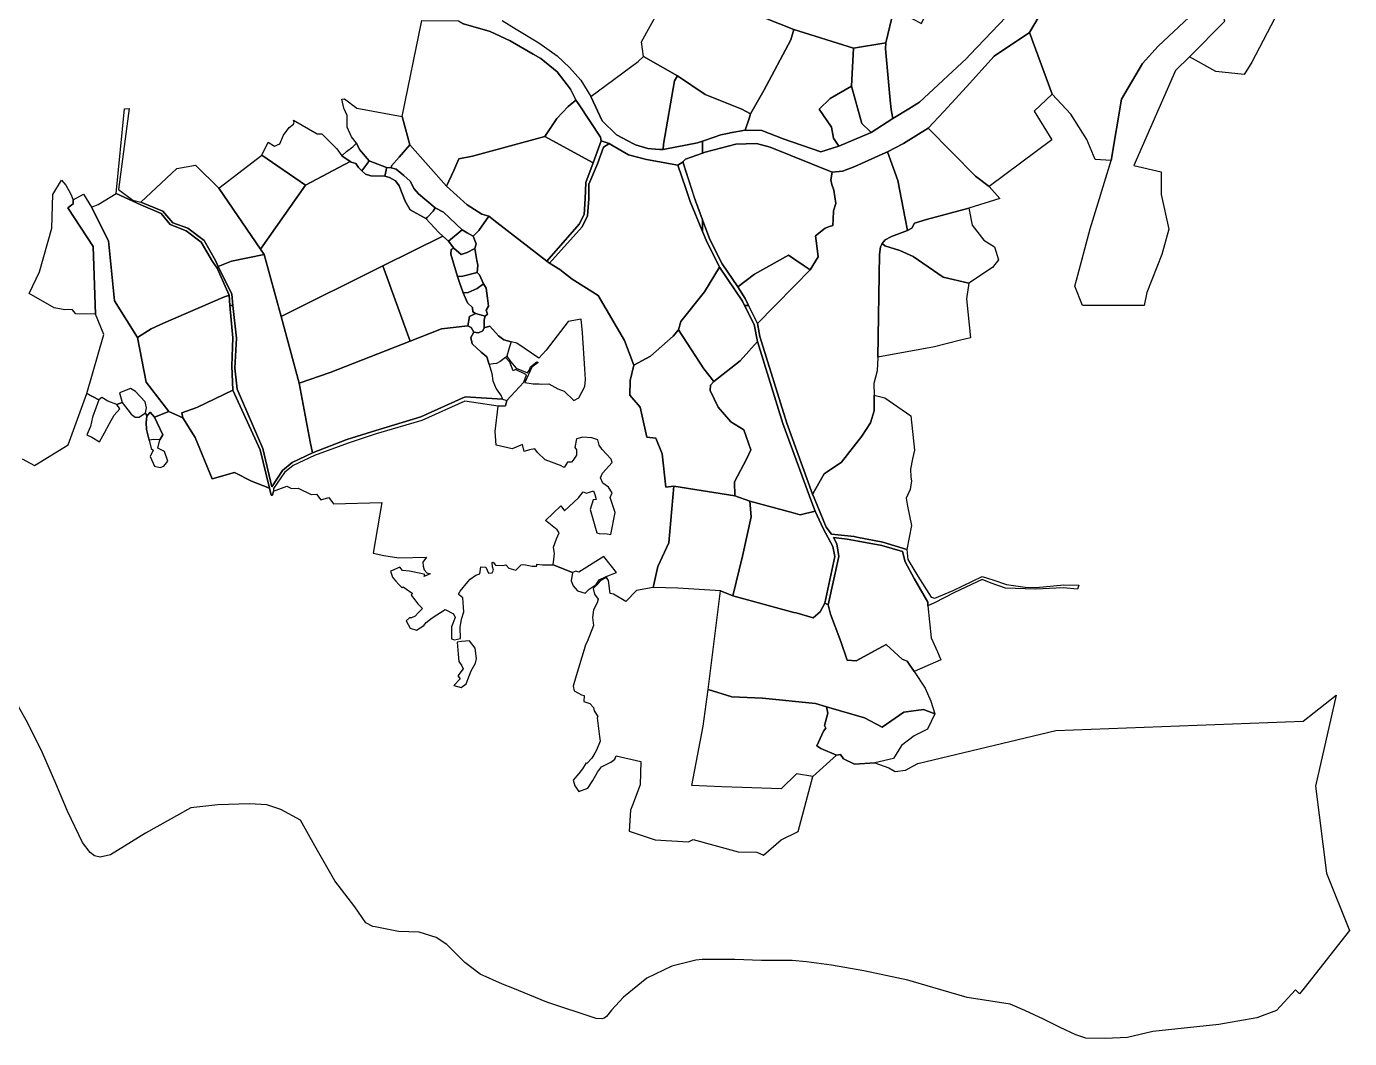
# Model space of a CAD drawing. Extents: x 544494 to 549037, y 1840490 to 1845220.
# Drawn here: x 547530 to 548450, y 1840490 to 1841194 of the extents above; entities that cross this region are included whole.
import ezdxf

# ---------------------------------------------------------------- set-up
doc = ezdxf.new("R2010")
doc.units = 0
doc.layers.add('Level 30', color=7, linetype='Continuous')

msp = doc.modelspace()

# ---------------------------------------------------------------- linework, layer by layer
at = {"layer": 'Level 30'}
for points in [[(548381.9, 1841169.17), (548376.6, 1841160.69), (548356.85, 1841162.72), (548338.55, 1841172.86), (548363.19, 1841197.63), (548361.2, 1841204.17), (548356.68, 1841232.5), (548350.52, 1841245.42), (548339.9, 1841256), (548352.43, 1841255.63), (548366, 1841252.86), (548370.55, 1841247.55), (548387.84, 1841235.49), (548398.16, 1841229.7), (548411.2, 1841224.61), (548408.41, 1841219.83)], [(548252.1, 1841231.94), (548340.64, 1841204.58), (548338.37, 1841200.48), (548316.87, 1841180.37), (548305.94, 1841168.24), (548291.38, 1841143.48), (548284.26, 1841100.76), (548273.12, 1841101.56), (548267.28, 1841115.44), (548256, 1841133.11), (548243.13, 1841146.9), (548227.42, 1841189.73)], [(548042.65, 1841149.58), (548033.36, 1841133.32), (548027.27, 1841136.4), (548001.73, 1841146.65), (547982.47, 1841159.57), (547958.82, 1841173.05), (547957.45, 1841183.33), (547974.53, 1841214.25), (548000, 1841212.3), (548014.76, 1841211.17), (548063.47, 1841191.99), (548061.31, 1841184.61)], [(548187.74, 1841213.76), (548212.53, 1841207.99), (548213.93, 1841207.2198), (548216.22, 1841205.96), (548185.9655, 1841174.1854), (548183.58, 1841171.68), (548150.8, 1841141.32), (548143.4349, 1841136.7438), (548132.42, 1841129.9), (548131.13, 1841136.34), (548130.5281, 1841142.703), (548127.14, 1841178.52), (548127.53, 1841182.67), (548132.72, 1841204.77), (548145.99, 1841199.26), (548152.15, 1841196.03), (548163.64, 1841219.37), (548168.4471, 1841218.251), (548181.9739, 1841215.1022)], [(547908.21, 1841150.46), (547911.567, 1841143.4482), (547911.93, 1841142.69), (547906.62, 1841138.4), (547898.74, 1841129.91), (547890.23, 1841117.41), (547839.99, 1841103.87), (547830.6, 1841101.95), (547827.01, 1841093.74), (547822, 1841082.96), (547796.43, 1841111.63), (547791, 1841131.5), (547804.83, 1841198.11), (547830.36, 1841197.98), (547833.7, 1841195.76), (547852.41, 1841190.54), (547866.22, 1841183.98), (547882.0972, 1841174.8098), (547887.62, 1841171.62), (547898.88, 1841162.35)], [(548104.88, 1841178.87), (548103.68, 1841152.45), (548088.68, 1841143.87), (548081.2, 1841136.57), (548089.63, 1841124.03), (548091.18, 1841116.36), (548094.69, 1841110.79), (548082.35, 1841106.81), (548056.02, 1841115.91), (548041.17, 1841121.56), (548029.72, 1841121.94), (548032.39, 1841130.01), (548033.36, 1841133.32), (548042.65, 1841149.58), (548061.31, 1841184.61), (548063.47, 1841191.99)], [(548227.42, 1841189.73), (548243.13, 1841146.9), (548230.52, 1841135.09), (548242.87, 1841115.17), (548199.24, 1841082.63), (548189.92, 1841090), (548156.99, 1841123.36), (548167.79, 1841134.89), (548183.64, 1841151.95), (548202.68, 1841173.4)], [(548127.53, 1841182.67), (548127.14, 1841178.52), (548130.5281, 1841142.703), (548131.13, 1841136.34), (548132.42, 1841129.9), (548117.31, 1841120.36), (548116.5656, 1841121.067), (548110.75, 1841126.59), (548103.68, 1841152.45), (548104.88, 1841178.87)], [(547958.82, 1841173.05), (547982.47, 1841159.57), (547980.58, 1841156.24), (547972.87, 1841112.14), (547972.5406, 1841108.5727), (547972.52, 1841108.35), (547970.2136, 1841108.5304), (547967.3753, 1841108.7525), (547961.91, 1841109.18), (547953.3, 1841111.62), (547952.0064, 1841112.3108), (547940.08, 1841118.68), (547930.18, 1841128.36), (547922.39, 1841145.36), (547955.14, 1841169.72)], [(547982.47, 1841159.57), (548001.73, 1841146.65), (548027.27, 1841136.4), (548033.36, 1841133.32), (548032.39, 1841130.01), (548029.72, 1841121.94), (548019.1501, 1841119.9826), (548018.5989, 1841119.8805), (548013.79, 1841118.99), (548012.722, 1841118.6221), (548002.0295, 1841114.9391), (548000, 1841114.24), (547996.44, 1841113.02), (547973.7759, 1841108.5952), (547972.52, 1841108.35), (547972.5406, 1841108.5727), (547972.87, 1841112.14), (547980.58, 1841156.24)], [(548103.68, 1841152.45), (548110.75, 1841126.59), (548116.5656, 1841121.067), (548117.31, 1841120.36), (548115.7262, 1841119.6899), (548094.69, 1841110.79), (548091.18, 1841116.36), (548089.63, 1841124.03), (548081.2, 1841136.57), (548088.68, 1841143.87)], [(547791, 1841131.5), (547796.43, 1841111.63), (547788.99, 1841103.05), (547783.63, 1841097.14), (547783.34, 1841095.67), (547780.28, 1841096.01), (547768.09, 1841100.51), (547761.37, 1841108.41), (547759.42, 1841112.86), (547755.88, 1841117.22), (547752.82, 1841124.04), (547752.88, 1841126.75), (547752.8, 1841132.03), (547750.58, 1841137.13), (547749.26, 1841143.38), (547751.01, 1841143.7), (547759.48, 1841137.3)], [(547914.079, 1841139.4336), (547928.93, 1841116.93), (547928.9311, 1841116.9251), (547929.5, 1841114.4), (547923.9, 1841099.26), (547890.23, 1841117.41), (547898.74, 1841129.91), (547906.62, 1841138.4), (547911.93, 1841142.69)], [(547673.42, 1841000), (547671.32, 1841000), (547670.69, 1841007.16), (547662.39, 1841026.02), (547659.28, 1841030.48), (547651.36, 1841043.97), (547640.93, 1841051.96), (547629.84, 1841056.2), (547623.59, 1841064.03), (547609.26, 1841069.96), (547592.31, 1841077.93), (547598, 1841136.72), (547601.19, 1841137.06), (547593.88, 1841080.69), (547603.7, 1841073.3), (547609.48, 1841071.75), (547624.76, 1841065.49), (547631.61, 1841057.56), (547642.12, 1841053.69), (547653.48, 1841045.06), (547661.23, 1841031.38), (547663.24, 1841027.13), (547672.59, 1841007.84)], [(547749.17, 1841104.12), (547754.92, 1841100.07), (547723.95, 1841083.55), (547693.53, 1841104.53), (547697.87, 1841113.47), (547702.34, 1841110.75), (547706.04, 1841112.36), (547708.5, 1841118.51), (547712.57, 1841123.68), (547715.63, 1841126.05), (547715.91, 1841127.46), (547715.64, 1841128.96), (547731.88, 1841119.29), (547735.34, 1841119.29), (547745.71, 1841109.03)], [(548206.63, 1841074.4), (548185.13, 1841067.63), (548155.82, 1841059.76), (548147.31, 1841057.16), (548145.49, 1841053.67), (548142.52, 1841052.21), (548140.91, 1841060.57), (548135.7, 1841086.82), (548131.58, 1841098.42), (548128.63, 1841106.8), (548139.72, 1841112.68), (548156.99, 1841123.36), (548189.92, 1841090), (548199.24, 1841082.63)], [(547759.42, 1841112.86), (547761.37, 1841108.41), (547768.09, 1841100.51), (547766.44, 1841098.17), (547763.07, 1841093.65), (547760.75, 1841096.01), (547758.82, 1841098.76), (547755.65, 1841099.56), (547754.92, 1841100.07), (547749.17, 1841104.12), (547752.42, 1841107.05), (547756.74, 1841110.23)], [(547844.53, 1841052.12), (547840.51, 1841048.08), (547836.42, 1841050.45), (547832.72, 1841052.55), (547819.85, 1841064.91), (547814.05, 1841068), (547802.39, 1841077.68), (547799.42, 1841081.17), (547796.59, 1841086.37), (547792.16, 1841090.39), (547787.03, 1841094.88), (547783.34, 1841095.67), (547783.63, 1841097.14), (547788.99, 1841103.05), (547796.43, 1841111.63), (547822, 1841082.96), (547836.39, 1841069.87), (547846.49, 1841063.45), (547851.38, 1841062.07)], [(547890.23, 1841117.41), (547923.9, 1841099.26), (547918.81, 1841085.54), (547918.37, 1841074.18), (547917.7, 1841063.23), (547914.2, 1841056.48), (547891.67, 1841030.7), (547856.91, 1841057.78), (547851.38, 1841062.07), (547846.49, 1841063.45), (547836.39, 1841069.87), (547822, 1841082.96), (547827.01, 1841093.74), (547830.6, 1841101.95), (547839.99, 1841103.87)], [(547929.5, 1841114.4), (547934.3257, 1841112.7972), (547935.04, 1841112.56), (547934.8201, 1841112.419), (547931.08, 1841110.02), (547926.86, 1841098.54), (547920.99, 1841084.35), (547920.87, 1841074.18), (547919.94, 1841062.33), (547916.29, 1841054.57), (547893.45, 1841029.41), (547891.67, 1841030.7), (547914.2, 1841056.48), (547917.7, 1841063.23), (547918.37, 1841074.18), (547918.81, 1841085.54), (547923.9, 1841099.26)], [(547984.93, 1840988.87), (547983.36, 1840983.07), (547979.49, 1840978.69), (547963.83, 1840964.81), (547952.29, 1840958.52), (547945.69, 1840975.54), (547927.48, 1841006.87), (547909.3, 1841018.35), (547900.77, 1841025.05), (547893.45, 1841029.41), (547916.29, 1841054.57), (547919.94, 1841062.33), (547920.87, 1841074.18), (547920.99, 1841084.35), (547926.86, 1841098.54), (547931.08, 1841110.02), (547934.8201, 1841112.419), (547935.04, 1841112.56), (547936.9208, 1841111.4739), (547948.53, 1841104.77), (547961.11, 1841101.53), (547982.78, 1841097.57), (547988.33, 1841081.31), (547990.72, 1841074.31), (547991.42, 1841072.26), (548000, 1841051.32), (548002.46, 1841045.32), (548011.9, 1841026.69), (548001.37, 1841009.45)], [(548080.29, 1841033.76), (548074.88, 1841024.74), (548070.0677, 1841028.0064), (548063.4129, 1841032.5234), (548059.72, 1841035.03), (548036.16, 1841021.86), (548024.58, 1841012.84), (548013.61, 1841028.97), (548005.13, 1841045.9), (548000, 1841059.6), (547995.07, 1841072.77), (547986.47, 1841099.15), (547986.59, 1841099.87), (547986.62, 1841100.06), (547988.03, 1841101.66), (548000, 1841105.95), (548001.73, 1841106.58), (548023.12, 1841112.26), (548037.5, 1841112.51), (548047.09, 1841110.19), (548090.09, 1841092.77), (548089.27, 1841087.42), (548089.9, 1841084.04), (548091.3588, 1841080.2392), (548091.37, 1841080.21), (548092.79, 1841070.86), (548091.18, 1841065.8), (548090.8403, 1841059.6796), (548090.62, 1841055.71), (548088.3489, 1841054.8924), (548085.37, 1841053.82), (548078.64, 1841048.32), (548079.411, 1841041.5165)], [(547723.95, 1841083.55), (547692.59, 1841039.15), (547663.68, 1841081.54), (547693.53, 1841104.53)], [(548126.97, 1841045.74), (548124.85, 1841043.04), (548123.68, 1841040.83), (548123.15, 1841035.37), (548121.96, 1840963.96), (548121.48, 1840954.63), (548119.21, 1840945.67), (548119.28, 1840937.58), (548119.46, 1840926.73), (548116.91, 1840918.47), (548110.86, 1840909.06), (548096.69, 1840891.12), (548086.5955, 1840884.3158), (548084.51, 1840882.91), (548076.9068, 1840869.5116), (548076.52, 1840868.83), (548058.71, 1840918.07), (548039.77, 1840978.45), (548038.15, 1840987.46), (548050.3653, 1840999.8582), (548064.0185, 1841013.7159), (548074.88, 1841024.74), (548080.29, 1841033.76), (548079.411, 1841041.5165), (548078.64, 1841048.32), (548085.37, 1841053.82), (548088.3489, 1841054.8924), (548090.62, 1841055.71), (548090.8403, 1841059.6796), (548091.18, 1841065.8), (548092.79, 1841070.86), (548091.37, 1841080.21), (548091.3588, 1841080.2392), (548089.9, 1841084.04), (548089.27, 1841087.42), (548090.09, 1841092.77), (548097.3, 1841093.29), (548098.124, 1841093.6096), (548105.99, 1841096.66), (548126.9929, 1841106.0668), (548128.63, 1841106.8), (548131.58, 1841098.42), (548135.7, 1841086.82), (548140.91, 1841060.57), (548142.52, 1841052.21), (548131.44, 1841047.96)], [(547672.47, 1841030.8), (547663.24, 1841027.13), (547661.23, 1841031.38), (547653.48, 1841045.06), (547642.12, 1841053.69), (547631.61, 1841057.56), (547624.76, 1841065.49), (547609.48, 1841071.75), (547634.43, 1841095.2), (547647.49, 1841097.45), (547663.68, 1841081.54), (547692.59, 1841039.15), (547695.15, 1841035.39)], [(547807.58, 1841060.47), (547816.63, 1841050.76), (547819.47, 1841048.25), (547777.69, 1841027.52), (547706.88, 1840992.4), (547695.15, 1841035.39), (547692.59, 1841039.15), (547723.95, 1841083.55), (547754.92, 1841100.07), (547755.65, 1841099.56), (547758.82, 1841098.76), (547760.75, 1841096.01), (547763.07, 1841093.65), (547765.59, 1841091.22), (547769.27, 1841090.24), (547779.12, 1841089.89), (547782.18, 1841089.04), (547786.57, 1841086.56), (547789.04, 1841083.21), (547793.14, 1841072.63), (547796.75, 1841066.6)], [(547768.09, 1841100.51), (547780.28, 1841096.01), (547779.88, 1841094.06), (547779.12, 1841089.89), (547769.27, 1841090.24), (547765.59, 1841091.22), (547763.07, 1841093.65), (547766.44, 1841098.17)], [(547783.34, 1841095.67), (547787.03, 1841094.88), (547792.16, 1841090.39), (547796.59, 1841086.37), (547799.42, 1841081.17), (547802.39, 1841077.68), (547814.05, 1841068), (547812.68, 1841065.65), (547808.53, 1841061.25), (547807.58, 1841060.47), (547796.75, 1841066.6), (547793.14, 1841072.63), (547789.04, 1841083.21), (547786.57, 1841086.56), (547782.18, 1841089.04), (547779.12, 1841089.89), (547779.88, 1841094.06), (547780.28, 1841096.01)], [(548000, 1841059.6), (548000, 1841051.32), (547991.42, 1841072.26), (547990.72, 1841074.31), (547988.33, 1841081.31), (547982.78, 1841097.57), (547986.5885, 1841099.8691), (547986.47, 1841099.15), (547993.98, 1841076.11), (547995.07, 1841072.77)], [(547549.03, 1840998.42), (547531.76, 1841008.37), (547538.96, 1841023.41), (547547.51, 1841053.76), (547548.17, 1841077.14), (547554.11, 1841087.08), (547557.2, 1841083.58), (547560.46, 1841077.92), (547562.26, 1841073.37), (547562.29, 1841070.76), (547558.49, 1841067.94), (547576.28, 1841040.98), (547577.92, 1840993.98), (547564.18, 1840994.19), (547561.58, 1840997.28), (547556.62, 1840996.99)], [(547628.89, 1840926.25), (547618.83, 1840922.39), (547615.93, 1840925.74), (547613.5, 1840923.07), (547612.62, 1840925.35), (547613.34, 1840928.73), (547612.37, 1840932.94), (547605.65, 1840940.18), (547602.15, 1840942.36), (547594.46, 1840939.14), (547596.28, 1840932.57), (547592.65, 1840931.04), (547586.41, 1840933.37), (547582.35, 1840936.03), (547580.16, 1840934.37), (547571.81, 1840938.8), (547583.69, 1840979.72), (547577.92, 1840993.98), (547576.28, 1841040.98), (547558.49, 1841067.94), (547562.29, 1841070.76), (547562.26, 1841073.37), (547569.39, 1841077.47), (547575.13, 1841068.39), (547586.91, 1841044.95), (547590.94, 1841003.24), (547606.94, 1840977.68), (547613.01, 1840946.67)], [(547616.5, 1840983.7), (547606.94, 1840977.68), (547590.94, 1841003.24), (547586.91, 1841044.95), (547575.13, 1841068.39), (547579.58, 1841070.11), (547592.31, 1841077.93), (547609.26, 1841069.96), (547623.59, 1841064.03), (547629.84, 1841056.2), (547640.93, 1841051.96), (547651.36, 1841043.97), (547659.28, 1841030.48), (547662.39, 1841026.02), (547670.69, 1841007.16), (547666.4, 1841005.55), (547625.05, 1840987.6)], [(547832.72, 1841052.55), (547823.36, 1841044.8), (547819.47, 1841048.25), (547816.63, 1841050.76), (547807.58, 1841060.47), (547808.53, 1841061.25), (547812.68, 1841065.65), (547814.05, 1841068), (547819.85, 1841064.91)], [(548201.64, 1841026.35), (548185.29, 1841015.48), (548167.4, 1841019.73), (548146.56, 1841033.97), (548137.18, 1841038.14), (548126.81, 1841041.52), (548124.85, 1841043.04), (548126.97, 1841045.74), (548131.44, 1841047.96), (548142.52, 1841052.21), (548145.49, 1841053.67), (548147.31, 1841057.16), (548155.82, 1841059.76), (548185.13, 1841067.63), (548187.46, 1841055.86), (548195.63, 1841045.51), (548203.06, 1841040.73), (548205.76, 1841031.75)], [(547968.89, 1840818.49), (547965.71, 1840803.99), (547954.04, 1840801.82), (547946.74, 1840794.24), (547937.98, 1840799.35), (547935.75, 1840799.7), (547934.53, 1840808.8), (547933.24, 1840810.74), (547933.03, 1840811.54), (547940.16, 1840814.34), (547931.41, 1840825.39), (547914.04, 1840814.63), (547911.94, 1840815.28), (547909.67, 1840814.42), (547896, 1840819.61), (547897.03, 1840827.5), (547896.27, 1840832.04), (547898.52, 1840837.7), (547900.25, 1840841.82), (547898.84, 1840843.98), (547890.8, 1840850.51), (547901.39, 1840860.57), (547904.05, 1840857.2), (547913.75, 1840866.22), (547916.98, 1840870.43), (547919.41, 1840869.56), (547924.06, 1840871.02), (547925.1, 1840868.63), (547926.12, 1840865.01), (547923.86, 1840864.84), (547921.73, 1840858.15), (547926.37, 1840841.89), (547928.12, 1840841.45), (547933.64, 1840841.11), (547936.25, 1840840.62), (547939.19, 1840856.12), (547935.64, 1840866.53), (547937.21, 1840869.63), (547934.6, 1840873.57), (547930.54, 1840876.35), (547928.93, 1840880.19), (547930.38, 1840883.34), (547937.19, 1840890.73), (547936.38, 1840893.14), (547930.13, 1840899.86), (547928.19, 1840902.79), (547927.15, 1840906.45), (547923.01, 1840908.05), (547916.83, 1840908.42), (547912.35, 1840907.17), (547911.19, 1840901.28), (547912.42, 1840899.61), (547912.39, 1840895.87), (547909.99, 1840892.45), (547908.79, 1840890.96), (547906.19, 1840891.05), (547903.87, 1840887.31), (547901.15, 1840888.6), (547890.6, 1840892.56), (547885.31, 1840897.79), (547883.32, 1840900.31), (547879.76, 1840899.52), (547876.05, 1840898.36), (547874.72, 1840903.32), (547867.56, 1840900.29), (547856.38, 1840902.88), (547855.86, 1840912.45), (547857.87, 1840930), (547862.88, 1840930.22), (547863.85, 1840933.81), (547866.73, 1840936.87), (547875.7, 1840946.55), (547877.61, 1840951.76), (547870.03, 1840955.46), (547868.24, 1840954.59), (547865.96, 1840960.49), (547862.87, 1840963.92), (547863.95, 1840964.82), (547866.34, 1840960.98), (547870.37, 1840956.41), (547878.27, 1840953.19), (547879.41, 1840954.79), (547880.24, 1840957.26), (547884.82, 1840960.89), (547885.72, 1840960.43), (547881.39, 1840957.14), (547876.36, 1840946.33), (547882.18, 1840945.39), (547886.45, 1840945.56), (547888.17, 1840945.26), (547893.21, 1840945.6), (547899.42, 1840942.11), (547903.81, 1840940.49), (547910.5, 1840933.84), (547914.05, 1840935.81), (547918.1, 1840943.68), (547918.67, 1840948.49), (547918.25, 1840956.03), (547916.5, 1840980.93), (547915.69, 1840990.41), (547906.55, 1840988.8), (547891.28, 1840969), (547886.21, 1840963.28), (547870.78, 1840973.85), (547866.89, 1840974.78), (547861.9, 1840976.05), (547858.18, 1840978.93), (547852.05, 1840985.69), (547848.11, 1840984.35), (547848.15, 1840989.94), (547848.79, 1840992.6), (547850.34, 1840993.99), (547849.49, 1840996.78), (547851.12, 1840999.62), (547850.63, 1841003.13), (547850.36, 1841005.06), (547849.5, 1841012.13), (547847.66, 1841015.01), (547844.85, 1841021.25), (547843.33, 1841022.83), (547843.78, 1841027.94), (547843.06, 1841031.29), (547841.72, 1841039.5), (547842.58, 1841042.79), (547840.51, 1841048.08), (547844.53, 1841052.12), (547851.38, 1841062.07), (547856.91, 1841057.78), (547891.67, 1841030.7), (547893.45, 1841029.41), (547900.77, 1841025.05), (547909.3, 1841018.35), (547927.48, 1841006.87), (547945.69, 1840975.54), (547952.29, 1840958.52), (547949.69, 1840947.73), (547949.35, 1840937.71), (547956.71, 1840929.21), (547961.19, 1840908.34), (547967.56, 1840907.74), (547972, 1840896.87), (547974.49, 1840873.59), (547980.04, 1840874.3), (547976.52, 1840834.91)], [(548031.98, 1841000), (548029.21, 1841000), (548027.72, 1841002.94), (548011.9, 1841026.69), (548002.46, 1841045.32), (548000, 1841051.32), (548000, 1841059.6), (548005.13, 1841045.9), (548013.61, 1841028.97), (548024.58, 1841012.84), (548029.64, 1841004.77)], [(547837.97, 1840992.22), (547836.68, 1840985.8), (547818.47, 1840983.69), (547796.78, 1840975.19), (547796.63, 1840975.13), (547777.69, 1841027.52), (547819.47, 1841048.25), (547823.36, 1841044.8), (547827.06, 1841039.89), (547825.21, 1841038.93), (547824.88, 1841035.68), (547829.5, 1841020.24), (547830.91, 1841015.98), (547833.62, 1841008.82), (547836.47, 1841001.92), (547839.99, 1840998.58), (547840.28, 1840995.5), (547842.06, 1840994.38)], [(547842.58, 1841042.79), (547841.72, 1841039.5), (547836.22, 1841036.87), (547832.06, 1841035.47), (547827.06, 1841039.89), (547823.36, 1841044.8), (547832.72, 1841052.55), (547836.42, 1841050.45), (547840.51, 1841048.08)], [(547843.78, 1841027.94), (547843.33, 1841022.83), (547833.28, 1841020.4), (547829.5, 1841020.24), (547824.88, 1841035.68), (547825.21, 1841038.93), (547827.06, 1841039.89), (547832.06, 1841035.47), (547836.22, 1841036.87), (547841.72, 1841039.5), (547843.06, 1841031.29)], [(548186.29, 1840977.51), (548178.53, 1840975.57), (548161.4, 1840971.29), (548121.96, 1840963.96), (548123.15, 1841035.37), (548123.68, 1841040.83), (548124.85, 1841043.04), (548126.81, 1841041.52), (548137.18, 1841038.14), (548146.56, 1841033.97), (548167.4, 1841019.73), (548185.29, 1841015.48), (548183.62, 1841004.55)], [(547719.52, 1840946.07), (547727.19, 1840905.15), (547728.82, 1840897.5), (547714.59, 1840890.7), (547707.91, 1840885.28), (547700.49, 1840873.85), (547694.12, 1840900.47), (547676.3, 1840941.88), (547674.78, 1840956.49), (547675.84, 1840977.17), (547673.42, 1841000), (547672.59, 1841007.84), (547663.24, 1841027.13), (547672.47, 1841030.8), (547695.15, 1841035.39), (547706.88, 1840992.4)], [(548050.3653, 1840999.8582), (548038.15, 1840987.46), (548031.99, 1841000), (548031.98, 1841000), (548029.64, 1841004.77), (548024.58, 1841012.84), (548036.16, 1841021.86), (548059.72, 1841035.03), (548063.4129, 1841032.5234), (548070.0677, 1841028.0064), (548074.88, 1841024.74), (548064.0185, 1841013.7159)], [(547741.13, 1840953.39), (547719.52, 1840946.07), (547706.88, 1840992.4), (547777.69, 1841027.52), (547796.63, 1840975.13)], [(547843.33, 1841022.83), (547844.85, 1841021.25), (547847.66, 1841015.01), (547843.19, 1841011.82), (547836.96, 1841009.11), (547833.62, 1841008.82), (547830.91, 1841015.98), (547829.5, 1841020.24), (547833.28, 1841020.4)], [(548026.2, 1840961.4), (548007.74, 1840947.2), (548000.88, 1840955.84), (547983.36, 1840983.07), (547984.93, 1840988.87), (548001.37, 1841009.45), (548011.9, 1841026.69), (548027.72, 1841002.94), (548029.2, 1841000), (548029.21, 1841000), (548035.9, 1840986.74), (548038.15, 1840974.83)], [(547850.34, 1840993.99), (547848.79, 1840992.6), (547842.06, 1840994.38), (547840.28, 1840995.5), (547839.99, 1840998.58), (547836.47, 1841001.92), (547833.62, 1841008.82), (547836.96, 1841009.11), (547843.19, 1841011.82), (547847.66, 1841015.01), (547849.5, 1841012.13), (547850.36, 1841005.06), (547851.12, 1840999.62), (547849.49, 1840996.78)], [(547637.96, 1840925.42), (547638.52, 1840921.78), (547628.89, 1840926.25), (547613.01, 1840946.67), (547606.94, 1840977.68), (547616.5, 1840983.7), (547625.05, 1840987.6), (547666.4, 1841005.55), (547670.69, 1841007.16), (547671.31, 1841000), (547673.27, 1840977.6), (547672.64, 1840957.93), (547673.38, 1840941.03), (547648.35, 1840929.14)], [(547860.89, 1840934.89), (547863.85, 1840933.81), (547862.88, 1840930.22), (547857.87, 1840930), (547834.72, 1840933.52), (547804.73, 1840919.96), (547772.94, 1840910.78), (547753.64, 1840904.3), (547730.07, 1840895.73), (547715.23, 1840888.81), (547709.25, 1840883.92), (547701.72, 1840872.82), (547701.64, 1840870.89), (547700.91, 1840867.97), (547699.89, 1840868.01), (547698.92, 1840872.91), (547692.35, 1840899.65), (547673.38, 1840941.03), (547672.64, 1840957.93), (547673.27, 1840977.6), (547671.31, 1841000), (547671.32, 1841000), (547673.42, 1841000), (547675.84, 1840977.17), (547674.78, 1840956.49), (547676.3, 1840941.88), (547694.12, 1840900.47), (547700.49, 1840873.85), (547707.91, 1840885.28), (547714.59, 1840890.7), (547728.82, 1840897.5), (547752.55, 1840906.86), (547772.68, 1840912.96), (547804.06, 1840922.56), (547834.95, 1840936.36)], [(547848.15, 1840989.94), (547848.11, 1840984.35), (547847.2, 1840982.36), (547844.18, 1840980.87), (547840.91, 1840981.44), (547839.02, 1840984.62), (547836.68, 1840985.8), (547837.97, 1840992.22), (547842.06, 1840994.38), (547848.79, 1840992.6)], [(548261.77, 1840805.4), (548260.74, 1840802.69), (548250.78, 1840803.76), (548231.68, 1840802.62), (548224.66, 1840802.95), (548210.7, 1840803.53), (548200.78, 1840806.98), (548194.35, 1840809.38), (548175.31, 1840800.32), (548161.37, 1840793.19), (548156.75, 1840791.19), (548156.62, 1840793.68), (548147.06, 1840810.23), (548140.84, 1840821.73), (548138.96, 1840828.94), (548124.79, 1840833.1), (548108.267, 1840836.0515), (548100.55, 1840837.43), (548091, 1840838.6), (548093.36, 1840834.26), (548094.79, 1840825.49), (548087.39, 1840791.94), (548085.11, 1840793), (548091.93, 1840825.54), (548090.62, 1840832.31), (548083.83, 1840844.83), (548078.4, 1840856.92), (548076.0531, 1840862.9986), (548074.4, 1840867.28), (548055.9, 1840917.87), (548038.15, 1840974.83), (548035.9, 1840986.74), (548029.21, 1841000), (548031.98, 1841000), (548038.15, 1840987.46), (548039.77, 1840978.45), (548058.71, 1840918.07), (548076.52, 1840868.83), (548077.5825, 1840866.2506), (548086.04, 1840845.72), (548089.56, 1840840.98), (548105.55, 1840839.3), (548107.3533, 1840838.9454), (548125.28, 1840835.42), (548142.17, 1840830.31), (548142.84, 1840823.3), (548149.71, 1840811.7), (548158.87, 1840797.23), (548161.49, 1840796.42), (548174.33, 1840801.87), (548194.5, 1840811.6), (548201.89, 1840809.31), (548211.46, 1840805.99), (548224.35, 1840804.11), (548231.9, 1840803.94), (548251.28, 1840805.7)], [(547854.07, 1840947.69), (547856.38, 1840942.12), (547859.99, 1840937.17), (547860.89, 1840934.89), (547834.95, 1840936.36), (547804.06, 1840922.56), (547772.68, 1840912.96), (547752.55, 1840906.86), (547728.82, 1840897.5), (547727.19, 1840905.15), (547719.52, 1840946.07), (547741.13, 1840953.39), (547796.63, 1840975.13), (547796.78, 1840975.19), (547818.47, 1840983.69), (547836.68, 1840985.8), (547839.02, 1840984.62), (547840.91, 1840981.44), (547838.96, 1840977.71), (547839.89, 1840973.36), (547846.04, 1840967.6), (547850.01, 1840964.37), (547851.52, 1840958.92), (547853.57, 1840952.68)], [(547848.11, 1840984.35), (547852.05, 1840985.69), (547858.18, 1840978.93), (547861.9, 1840976.05), (547866.89, 1840974.78), (547865.85, 1840971.15), (547863.95, 1840964.82), (547862.87, 1840963.92), (547859.2, 1840961.07), (547856.63, 1840959.72), (547854.43, 1840959.42), (547851.52, 1840958.92), (547850.01, 1840964.37), (547846.04, 1840967.6), (547839.89, 1840973.36), (547838.96, 1840977.71), (547840.91, 1840981.44), (547844.18, 1840980.87), (547847.2, 1840982.36)], [(548007.74, 1840947.2), (548005.57, 1840944.68), (548005.38, 1840940.77), (548010.96, 1840929.19), (548019.76, 1840919.07), (548028.69, 1840913.58), (548033.62, 1840899.52), (548030.6, 1840893.18), (548022.2, 1840877.29), (548022.35, 1840867.73), (547980.04, 1840874.3), (547974.49, 1840873.59), (547972, 1840896.87), (547967.56, 1840907.74), (547961.19, 1840908.34), (547956.71, 1840929.21), (547949.35, 1840937.71), (547949.69, 1840947.73), (547952.29, 1840958.52), (547963.83, 1840964.81), (547979.49, 1840978.69), (547983.36, 1840983.07), (548000.88, 1840955.84)], [(548074.4, 1840867.28), (548076.0531, 1840862.9986), (548078.4, 1840856.92), (548067.98, 1840854.49), (548063.0146, 1840855.837), (548032.96, 1840863.99), (548022.35, 1840867.73), (548022.2, 1840877.29), (548030.6, 1840893.18), (548033.62, 1840899.52), (548028.69, 1840913.58), (548019.76, 1840919.07), (548010.96, 1840929.19), (548005.38, 1840940.77), (548005.57, 1840944.68), (548007.74, 1840947.2), (548026.2, 1840961.4), (548038.15, 1840974.83), (548055.9, 1840917.87)], [(547647.08, 1840908.29), (547638.52, 1840921.78), (547637.96, 1840925.42), (547648.35, 1840929.14), (547673.38, 1840941.03), (547692.35, 1840899.65), (547698.92, 1840872.91), (547686.25, 1840877.91), (547674.47, 1840883.89), (547658.98, 1840879.54)], [(548141.7, 1840866), (548142.53, 1840860.37), (548145.31, 1840847.02), (548142.17, 1840830.31), (548125.28, 1840835.42), (548107.3533, 1840838.9454), (548105.55, 1840839.3), (548089.56, 1840840.98), (548086.04, 1840845.72), (548077.5825, 1840866.2506), (548076.52, 1840868.83), (548076.9068, 1840869.5116), (548084.51, 1840882.91), (548086.5955, 1840884.3158), (548096.69, 1840891.12), (548110.86, 1840909.06), (548116.91, 1840918.47), (548119.46, 1840926.73), (548119.28, 1840937.58), (548126.71, 1840935.67), (548144.94, 1840923.19), (548147.47, 1840899.46), (548145.96, 1840893.46), (548144.59, 1840886.11), (548144.81, 1840880.52), (548145.37, 1840878.01), (548144.34, 1840871.92)], [(547624.62, 1840910.07), (547622.53, 1840906.62), (547618.44, 1840906.78), (547615.16, 1840906.33), (547613.24, 1840913.7), (547612.97, 1840918.59), (547613.5, 1840923.07), (547615.93, 1840925.74), (547618.83, 1840922.39)], [(548032.96, 1840863.99), (548033.87, 1840852.95), (548027.71, 1840825.75), (548021.08, 1840797.97), (548012.57, 1840801.47), (547982.92, 1840803.43), (547965.71, 1840803.99), (547968.89, 1840818.49), (547976.52, 1840834.91), (547980.04, 1840874.3), (548022.35, 1840867.73)], [(548091.93, 1840825.54), (548085.11, 1840793), (548081.7, 1840787.01), (548077.01, 1840782.85), (548065.14, 1840786.15), (548063.5475, 1840786.5772), (548021.08, 1840797.97), (548027.71, 1840825.75), (548033.87, 1840852.95), (548032.96, 1840863.99), (548063.0146, 1840855.837), (548067.98, 1840854.49), (548078.4, 1840856.92), (548083.83, 1840844.83), (548090.62, 1840832.31)], [(548165.8, 1840753.57), (548147.08, 1840745.36), (548142.26, 1840752.55), (548138.93, 1840754.12), (548127.61, 1840764.21), (548125.175, 1840762.8655), (548106.91, 1840752.78), (548100.68, 1840753.42), (548096.18, 1840766.29), (548089.07, 1840785.43), (548087.39, 1840791.94), (548094.79, 1840825.49), (548093.36, 1840834.26), (548091, 1840838.6), (548100.55, 1840837.43), (548108.267, 1840836.0515), (548124.79, 1840833.1), (548138.96, 1840828.94), (548140.84, 1840821.73), (548147.06, 1840810.23), (548156.62, 1840793.68), (548156.75, 1840791.19), (548158.91, 1840768.79), (548163.34, 1840759.15)], [(548112.57, 1840713.26), (548086.13, 1840720.92), (548078.62, 1840723.11), (548041.58, 1840726.86), (548020.43, 1840727.89), (548003.81, 1840732.99), (548012.57, 1840801.47), (548021.08, 1840797.97), (548063.5475, 1840786.5772), (548065.14, 1840786.15), (548077.01, 1840782.85), (548081.7, 1840787.01), (548085.11, 1840793), (548087.39, 1840791.94), (548089.07, 1840785.43), (548096.18, 1840766.29), (548100.68, 1840753.42), (548106.91, 1840752.78), (548125.175, 1840762.8655), (548127.61, 1840764.21), (548138.93, 1840754.12), (548142.26, 1840752.55), (548147.08, 1840745.36), (548154.75, 1840733.91), (548158.83, 1840724.8), (548161.49, 1840715.94), (548153.67, 1840719.05), (548140.02, 1840717.18), (548124.85, 1840706.87)], [(547832.59, 1840749.37), (547833.64, 1840747.24), (547829.72, 1840742.48), (547831.48, 1840740.41), (547827.1, 1840735.71), (547832.1, 1840734.32), (547835.72, 1840736.89), (547839.08, 1840745.89), (547841.99, 1840751.15), (547842.74, 1840754.61), (547841.97, 1840761.68), (547837.95, 1840766.79), (547832.47, 1840766.38), (547829.25, 1840765.78), (547829.96, 1840757.43), (547830.58, 1840752.48)], [(548093.04, 1840687.35), (548076.75, 1840672.48), (548065.27, 1840674.34), (548054.78, 1840663.97), (548027.66, 1840664.92), (548013.39, 1840665.17), (547992.46, 1840666.29), (548000.48, 1840707.48), (548003.81, 1840732.99), (548020.43, 1840727.89), (548041.58, 1840726.86), (548078.62, 1840723.11), (548086.13, 1840720.92), (548087.12, 1840716.49), (548084.86, 1840708.02), (548085.66, 1840705.98), (548084.12, 1840703.87), (548079.37, 1840693.72), (548082.23, 1840692.02)], [(548161.49, 1840715.94), (548156.32, 1840705.28), (548147.22, 1840700.64), (548138.34, 1840694.08), (548132.78, 1840685.06), (548119.89, 1840681.88), (548105.65, 1840681.11), (548098.01, 1840684.71), (548095.93, 1840687.82), (548093.04, 1840687.35), (548082.23, 1840692.02), (548079.37, 1840693.72), (548084.12, 1840703.87), (548085.66, 1840705.98), (548084.86, 1840708.02), (548087.12, 1840716.49), (548086.13, 1840720.92), (548112.57, 1840713.26), (548124.85, 1840706.87), (548140.02, 1840717.18), (548153.67, 1840719.05)]]:
    msp.add_lwpolyline(points, close=True, dxfattribs=at)
for points in [[(548252.1, 1841231.94), (548227.42, 1841189.73), (548202.68, 1841173.4), (548183.64, 1841151.95), (548167.79, 1841134.89), (548156.99, 1841123.36), (548139.72, 1841112.68), (548128.63, 1841106.8), (548126.9929, 1841106.0668), (548105.99, 1841096.66), (548098.124, 1841093.6096), (548097.3, 1841093.29), (548090.09, 1841092.77), (548047.09, 1841110.19), (548037.5, 1841112.51), (548023.12, 1841112.26), (548001.73, 1841106.58), (548000, 1841105.95), (548000, 1841107.12), (548000, 1841113.72), (548000, 1841114.24), (548002.0295, 1841114.9391), (548012.722, 1841118.6221), (548013.79, 1841118.99), (548018.5989, 1841119.8805), (548019.1501, 1841119.9826), (548029.72, 1841121.94), (548041.17, 1841121.56), (548056.02, 1841115.91), (548082.35, 1841106.81), (548094.69, 1841110.79), (548115.7262, 1841119.6899), (548117.31, 1841120.36), (548132.42, 1841129.9), (548143.4349, 1841136.7438), (548150.8, 1841141.32), (548183.58, 1841171.68), (548185.9655, 1841174.1854), (548216.22, 1841205.96)], [(548132.72, 1841204.77), (548127.53, 1841182.67), (548104.88, 1841178.87), (548063.47, 1841191.99), (548014.76, 1841211.17)], [(547860.67, 1841198.2), (547870.33, 1841192.2), (547886.23, 1841182.55), (547898.86, 1841173.59), (547907.46, 1841165.54), (547915.24, 1841156.69), (547922.39, 1841145.36), (547930.18, 1841128.36), (547940.08, 1841118.68), (547952.0064, 1841112.3108), (547953.3, 1841111.62), (547961.91, 1841109.18), (547967.3753, 1841108.7525), (547970.2136, 1841108.5304), (547972.52, 1841108.35), (547973.7759, 1841108.5952), (547996.44, 1841113.02), (548000, 1841114.24), (548000, 1841113.72), (548000, 1841107.12), (548000, 1841105.95), (547988.03, 1841101.66), (547986.62, 1841100.06), (547986.5885, 1841099.8691), (547982.78, 1841097.57), (547961.11, 1841101.53), (547948.53, 1841104.77), (547936.9208, 1841111.4739), (547935.04, 1841112.56), (547934.3257, 1841112.7972), (547929.5, 1841114.4), (547928.9311, 1841116.9251), (547928.93, 1841116.93), (547914.079, 1841139.4336), (547911.93, 1841142.69), (547911.567, 1841143.4482), (547908.21, 1841150.46), (547898.88, 1841162.35), (547887.62, 1841171.62), (547882.0972, 1841174.8098), (547866.22, 1841183.98), (547852.41, 1841190.54), (547833.7, 1841195.76)], [(548363.19, 1841197.63), (548338.55, 1841172.86), (548329.01, 1841163.46), (548299.88, 1841097.28), (548318.96, 1841093.03), (548318.88, 1841077.08), (548324.23, 1841053), (548319.37, 1841035.41), (548309.02, 1841009.11), (548307.22, 1841000), (548264.32, 1841000), (548258.84, 1841013.36), (548259.9807, 1841017.6403), (548269.46, 1841053.21), (548284.26, 1841100.76), (548291.38, 1841143.48), (548305.94, 1841168.24), (548316.87, 1841180.37), (548338.37, 1841200.48)], [(547526.76, 1840893.35), (547535.45, 1840888.64), (547558.75, 1840903.12), (547571.81, 1840938.8), (547580.16, 1840934.37), (547578.22, 1840929.2), (547575.71, 1840922.34), (547574.27, 1840915.77), (547571.82, 1840909.95), (547575.2, 1840908.35), (547580.51, 1840905.15), (547584.16, 1840911.5), (547587.65, 1840917.85), (547590.81, 1840923.79), (547594.87, 1840928.05), (547592.65, 1840931.04), (547596.28, 1840932.57), (547602.63, 1840924.44), (547605.38, 1840922.21), (547608.29, 1840922.29), (547612.62, 1840925.35), (547613.5, 1840923.07), (547612.97, 1840918.59), (547613.24, 1840913.7), (547615.16, 1840906.33), (547616.44, 1840900.61), (547617.9, 1840899.29), (547615.88, 1840894.86), (547618.9, 1840888.31), (547622.9, 1840887.28), (547625.47, 1840888.29), (547628.18, 1840891.72), (547625.86, 1840898.38), (547621.19, 1840900.83), (547622.53, 1840906.62), (547624.62, 1840910.07), (547618.83, 1840922.39), (547628.89, 1840926.25), (547638.52, 1840921.78), (547647.08, 1840908.29), (547658.98, 1840879.54), (547674.47, 1840883.89), (547686.25, 1840877.91), (547698.92, 1840872.91), (547699.89, 1840868.01), (547700.91, 1840867.97), (547701.64, 1840870.89), (547710.79, 1840874.32), (547714.09, 1840872.7), (547718.67, 1840873.05), (547727.81, 1840868.5), (547731.51, 1840868.73), (547734.46, 1840864.87), (547740.2, 1840866.45), (547743.24, 1840862.07), (547776.9, 1840863.03), (547770.99, 1840827.73), (547778.3, 1840826.18), (547788.83, 1840824.53), (547808.08, 1840824.95), (547805.39, 1840821.46), (547805.68, 1840818.68), (547806.48, 1840816.06), (547808.29, 1840814.04), (547810.56, 1840813.31), (547806.5, 1840811.61), (547806.94, 1840812.91), (547804.14, 1840813.5), (547796.22, 1840815.21), (547791.26, 1840815.78), (547789.51, 1840818.02), (547783.6402, 1840815.4315), (547783.07, 1840815.18), (547784.34, 1840811.07), (547785.1421, 1840810.1148), (547786.75, 1840808.2), (547788.8994, 1840805.936), (547791.06, 1840803.66), (547791.3526, 1840803.9729), (547791.78, 1840804.43), (547794.02, 1840802.72), (547798.01, 1840799.9), (547797.5733, 1840798.7968), (547797.44, 1840798.46), (547800.0085, 1840795.1996), (547802.08, 1840792.57), (547805.31, 1840789.38), (547803.3547, 1840787.3385), (547802.2851, 1840786.2219), (547800.09, 1840783.93), (547797.69, 1840782.76), (547796.7229, 1840782.8339), (547796.12, 1840782.88), (547793.85, 1840780.7), (547796.68, 1840775.65), (547801.04, 1840774.24), (547806.12, 1840777.48), (547807.78, 1840779.6), (547811.97, 1840782.8), (547820.98, 1840788.67), (547826.82, 1840785.47), (547827.87, 1840783.06), (547825.48, 1840776.59), (547825.4422, 1840768.1194), (547827.45, 1840767.58), (547831.72, 1840768.52), (547831.33, 1840775.98), (547832.44, 1840781.95), (547834.09, 1840787.07), (547833.2, 1840796.7), (547831.01, 1840798.55), (547830.29, 1840799.3), (547831.54, 1840801.4), (547836.76, 1840807.93), (547838.29, 1840809.79), (547842.32, 1840812.57), (547845.06, 1840813.27), (547845.87, 1840818.24), (547849.21, 1840818), (547851.17, 1840813.85), (547853.75, 1840814.01), (547854.51, 1840815.88), (547853.87, 1840818.14), (547853.67, 1840821.19), (547854.36, 1840821.41), (547856.12, 1840819.38), (547860.97, 1840819.25), (547863.21, 1840819.53), (547865.32, 1840817.4), (547870.21, 1840815.96), (547873.9, 1840819.63), (547875.78, 1840819.95), (547881.58, 1840818.79), (547884.72, 1840818.81), (547884.84, 1840820.21), (547888.72, 1840819.59), (547896, 1840819.61), (547909.67, 1840814.42), (547908.59, 1840808.47), (547910.13, 1840805.02), (547913.05, 1840801.45), (547918.39, 1840800.03), (547921.26, 1840802.62), (547925.94, 1840806.06), (547928.16, 1840809.16), (547933.03, 1840811.54), (547933.24, 1840810.74), (547928.88, 1840808.6), (547926.57, 1840805.81), (547923.88, 1840803.25), (547924.76, 1840799.33), (547927.43, 1840795.73), (547926.61, 1840793.24), (547924.17, 1840788.41), (547923.44, 1840783.07), (547924.1, 1840777.57), (547919.65, 1840766.12), (547918.36, 1840763.46), (547918.4616, 1840763.2182), (547918.36, 1840762.97), (547911.45, 1840740.08), (547910.1, 1840735.37), (547910.73, 1840731.91), (547915.84, 1840729.18), (547917.76, 1840728.76), (547917.38, 1840724.7), (547921.66, 1840723.24), (547924.23, 1840720.55), (547924.67, 1840718.12), (547927.1, 1840714.2), (547926.65, 1840713.24), (547928.43, 1840700.27), (547928.7, 1840696.94), (547926.18, 1840690.87), (547925.2, 1840688.58), (547922.89, 1840685.25), (547919.5, 1840681.42), (547919, 1840681.88), (547916.54, 1840677.87), (547914.02, 1840674.52), (547910.1, 1840669.81), (547911.22, 1840665.91), (547913.86, 1840662), (547920.23, 1840664.3), (547923.79, 1840669.65), (547926.93, 1840675.4), (547929.84, 1840679.28), (547936.15, 1840682.31), (547938.91, 1840684.47), (547939.97, 1840686.93), (547956.99, 1840682.91), (547956.55, 1840666.67), (547951.29, 1840652.52), (547949.99, 1840649.01), (547949.02, 1840634.52), (547966.98, 1840628.41), (547990.32, 1840627.13), (547993.39, 1840628.69), (548024.82, 1840620.06), (548037.75, 1840619.87), (548042.48, 1840617.68), (548054.77, 1840628.47), (548066.47, 1840634.2), (548076.75, 1840672.48), (548093.04, 1840687.35), (548095.93, 1840687.82), (548098.01, 1840684.71), (548105.65, 1840681.11), (548119.89, 1840681.88), (548129.5, 1840678.37), (548133.91, 1840675.91), (548141.05, 1840676.82), (548149.65, 1840681.46), (548245.75, 1840704.38), (548417.72, 1840711), (548440.56, 1840728.91), (548426.26, 1840665.8), (548433.83, 1840605.22), (548449.93, 1840565.27), (548418.3326, 1840525.2521), (548415.168, 1840521.3581), (548412.28, 1840524.03), (548399.14, 1840509.82), (548385.41, 1840504.54), (548359.08, 1840500.02), (548313.21, 1840495.22), (548295.43, 1840491.06), (548280.01, 1840490.24), (548266.5, 1840490.51), (548259.49, 1840492.77), (548248.61, 1840497.94), (548237.13, 1840503.82), (548224.16, 1840509.75), (548213.87, 1840514.16), (548200.51, 1840516.2), (548184.02, 1840518.66), (548160.09, 1840525.84), (548142.69, 1840530.91), (548112.09, 1840537.22), (548089.7, 1840541.32), (548072.29, 1840543.54), (548062.33, 1840544.5), (548040.9, 1840544.5), (548022.39, 1840545.13), (547999.64, 1840545.14), (547995.32, 1840544.71), (547978.63, 1840540.46), (547961.17, 1840532.14), (547945.01, 1840519.12), (547936.69, 1840510.02), (547933.12, 1840505.47), (547931.67, 1840504.34), (547930.05, 1840503.92), (547926, 1840504.18), (547891.67, 1840515.63), (547867.95, 1840525.19), (547860.94, 1840528.01), (547845.33, 1840534.91), (547834.73, 1840543.04), (547822.14, 1840555.64), (547814.72, 1840560.44), (547802.84, 1840564.26), (547788.59, 1840564.65), (547772.27, 1840567.92), (547770.8, 1840568.21), (547765.75, 1840570.74), (547758.1, 1840581.86), (547744.26, 1840599.82), (547730.4, 1840624.24), (547720.34, 1840642.03), (547706.8, 1840649.51), (547696.98, 1840652.67), (547684.89, 1840653.34), (547662.93, 1840652.7), (547644.23, 1840650.7), (547612.64, 1840632.96), (547588.24, 1840618), (547581.15, 1840616.29), (547577.13, 1840617.3), (547574.1, 1840619.68), (547568.86, 1840626.58), (547558.47, 1840648.38), (547550.28, 1840667.63), (547540.92, 1840688.87), (547530.81, 1840709.47), (547517.85, 1840732.63)]]:
    msp.add_lwpolyline(points, dxfattribs=at)

doc.saveas('drawing.dxf')
